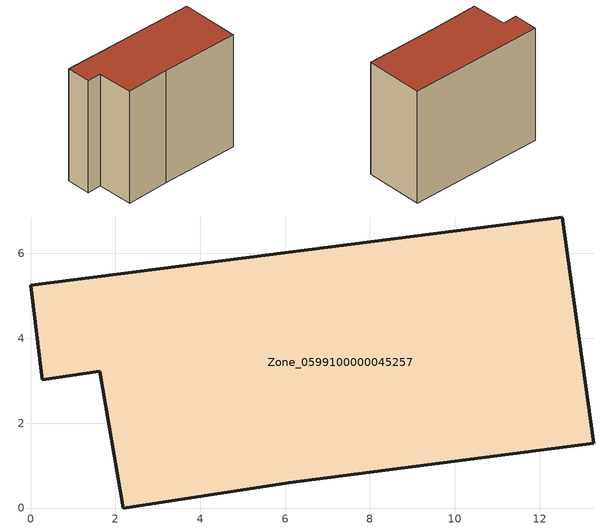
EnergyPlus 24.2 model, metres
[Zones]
Zone_0599100000045257
 floor ground (C_G): 1.63,3.23 0.28,3.02 0,5.25 12.54,6.86 13.28,1.53 6.09,0.59 2.19,0 z0
 wall outside (C_F): 12.54,6.86 0,5.25 0.28,3.02 1.63,3.23 2.19,0 6.09,0.59 13.28,1.53 12.54,6.86 z0:10.91
 roof outside (C_R): 2.19,0 6.09,0.59 13.28,1.53 12.54,6.86 0,5.25 0.28,3.02 1.63,3.23 z10.91
[BUILDING]
Pand.0599100000045257: North Axis=0; Terrain=City; Loads Convergence Tolerance Value=0.04; Temperature Convergence Tolerance Value=0.4; Solar Distribution=FullExterior; Maximum Number of Warmup Days=25; Minimum Number of Warmup Days=1
[Site:Location]
Rotterdam.The.Hague.AP_ZH_NLD Design_Conditions: Latitude=51.96; Longitude=4.45; Time Zone=1; Elevation=-4.5
[SITE:GROUNDTEMPERATURE:BUILDINGSURFACE]
18, 18, 18, 18, 18, 18, 18, 18, 18, 18, 18, 18
[MATERIAL] Thermal Absorptance=0.9; Solar Absorptance=0.7; Visible Absorptance=0.7
Name | Roughness | Thickness | Conductivity | Density | Specific Heat
G.TI.1946 | MediumSmooth | 0.15 | 1 | 540 | 1210
F.TI.1946 | Rough | 0.3 | 0.857143 | 1920 | 840
R.TI.1946 | MediumRough | 0.2 | 0.1 | 1500 | 1000
[CONSTRUCTION]
C_G: G.TI.1946
C_F: F.TI.1946
C_R: R.TI.1946
[ZONE]
Zone_0599100000045257: Type=1; Multiplier=1; Ceiling Height=Autocalculate; Volume=Autocalculate; Floor Area=autocalculate; Part of Total Floor Area=Yes
[ZONEINFILTRATION:DESIGNFLOWRATE]
Infil_Zone_0599100000045257: Zone or ZoneList or Space or SpaceList=Zone_0599100000045257; Schedule=AlwaysOn; Design Flow Rate Calculation Method=Flow/Area; Flow Rate per Floor Area=0.003; Constant Term Coefficient=1; Temperature Term Coefficient=0; Velocity Term Coefficient=0; Velocity Squared Term Coefficient=0
[HVACTEMPLATE:ZONE:IDEALLOADSAIRSYSTEM]
Zone_0599100000045257: Maximum Heating Supply Air Temperature=50; Minimum Cooling Supply Air Temperature=13; Maximum Heating Supply Air Humidity Ratio=0.0156; Minimum Cooling Supply Air Humidity Ratio=0.0077; Heating Limit=NoLimit; Cooling Limit=NoLimit; Dehumidification Control Type=ConstantSensibleHeatRatio; Cooling Sensible Heat Ratio=0.7; Dehumidification Setpoint=60; Humidification Control Type=None; Humidification Setpoint=30; Outdoor Air Method=None; Outdoor Air Flow Rate per Person=0.00944; Outdoor Air Flow Rate per Zone Floor Area=0; Outdoor Air Flow Rate per Zone=0; Demand Controlled Ventilation Type=None; Outdoor Air Economizer Type=NoEconomizer; Heat Recovery Type=None; Sensible Heat Recovery Effectiveness=0.7; Latent Heat Recovery Effectiveness=0.65
[ZONECONTROL:THERMOSTAT]
ThermostatControl_Zone_0599100000045257: Zone or ZoneList=Zone_0599100000045257; Control Type Schedule=DualSetpointControlType; Control 1=Thermostat_Zone_0599100000045257; Temperature Difference Between Cutout And Setpoint=0
[THERMOSTATSETPOINT:DUALSETPOINT]
Thermostat_Zone_0599100000045257: Heating Setpoint Temperature Schedule=HeatingSetpoint_Zone_0599100000045257; Cooling Setpoint Temperature Schedule=CoolingSetpoint_Zone_0599100000045257
[SCHEDULE:COMPACT]
HeatingSetpoint_Zone_0599100000045257: Through: 12/31, For: AllDays, Until: 24:00, 21
CoolingSetpoint_Zone_0599100000045257: Through: 12/31, For: AllDays, Until: 24:00, 24
DualSetpointControlType: Through: 12/31, For: AllDays, Until: 24:00, 4
AlwaysOn: Through: 12/31, For: AllDays, Until: 24:00, 1
